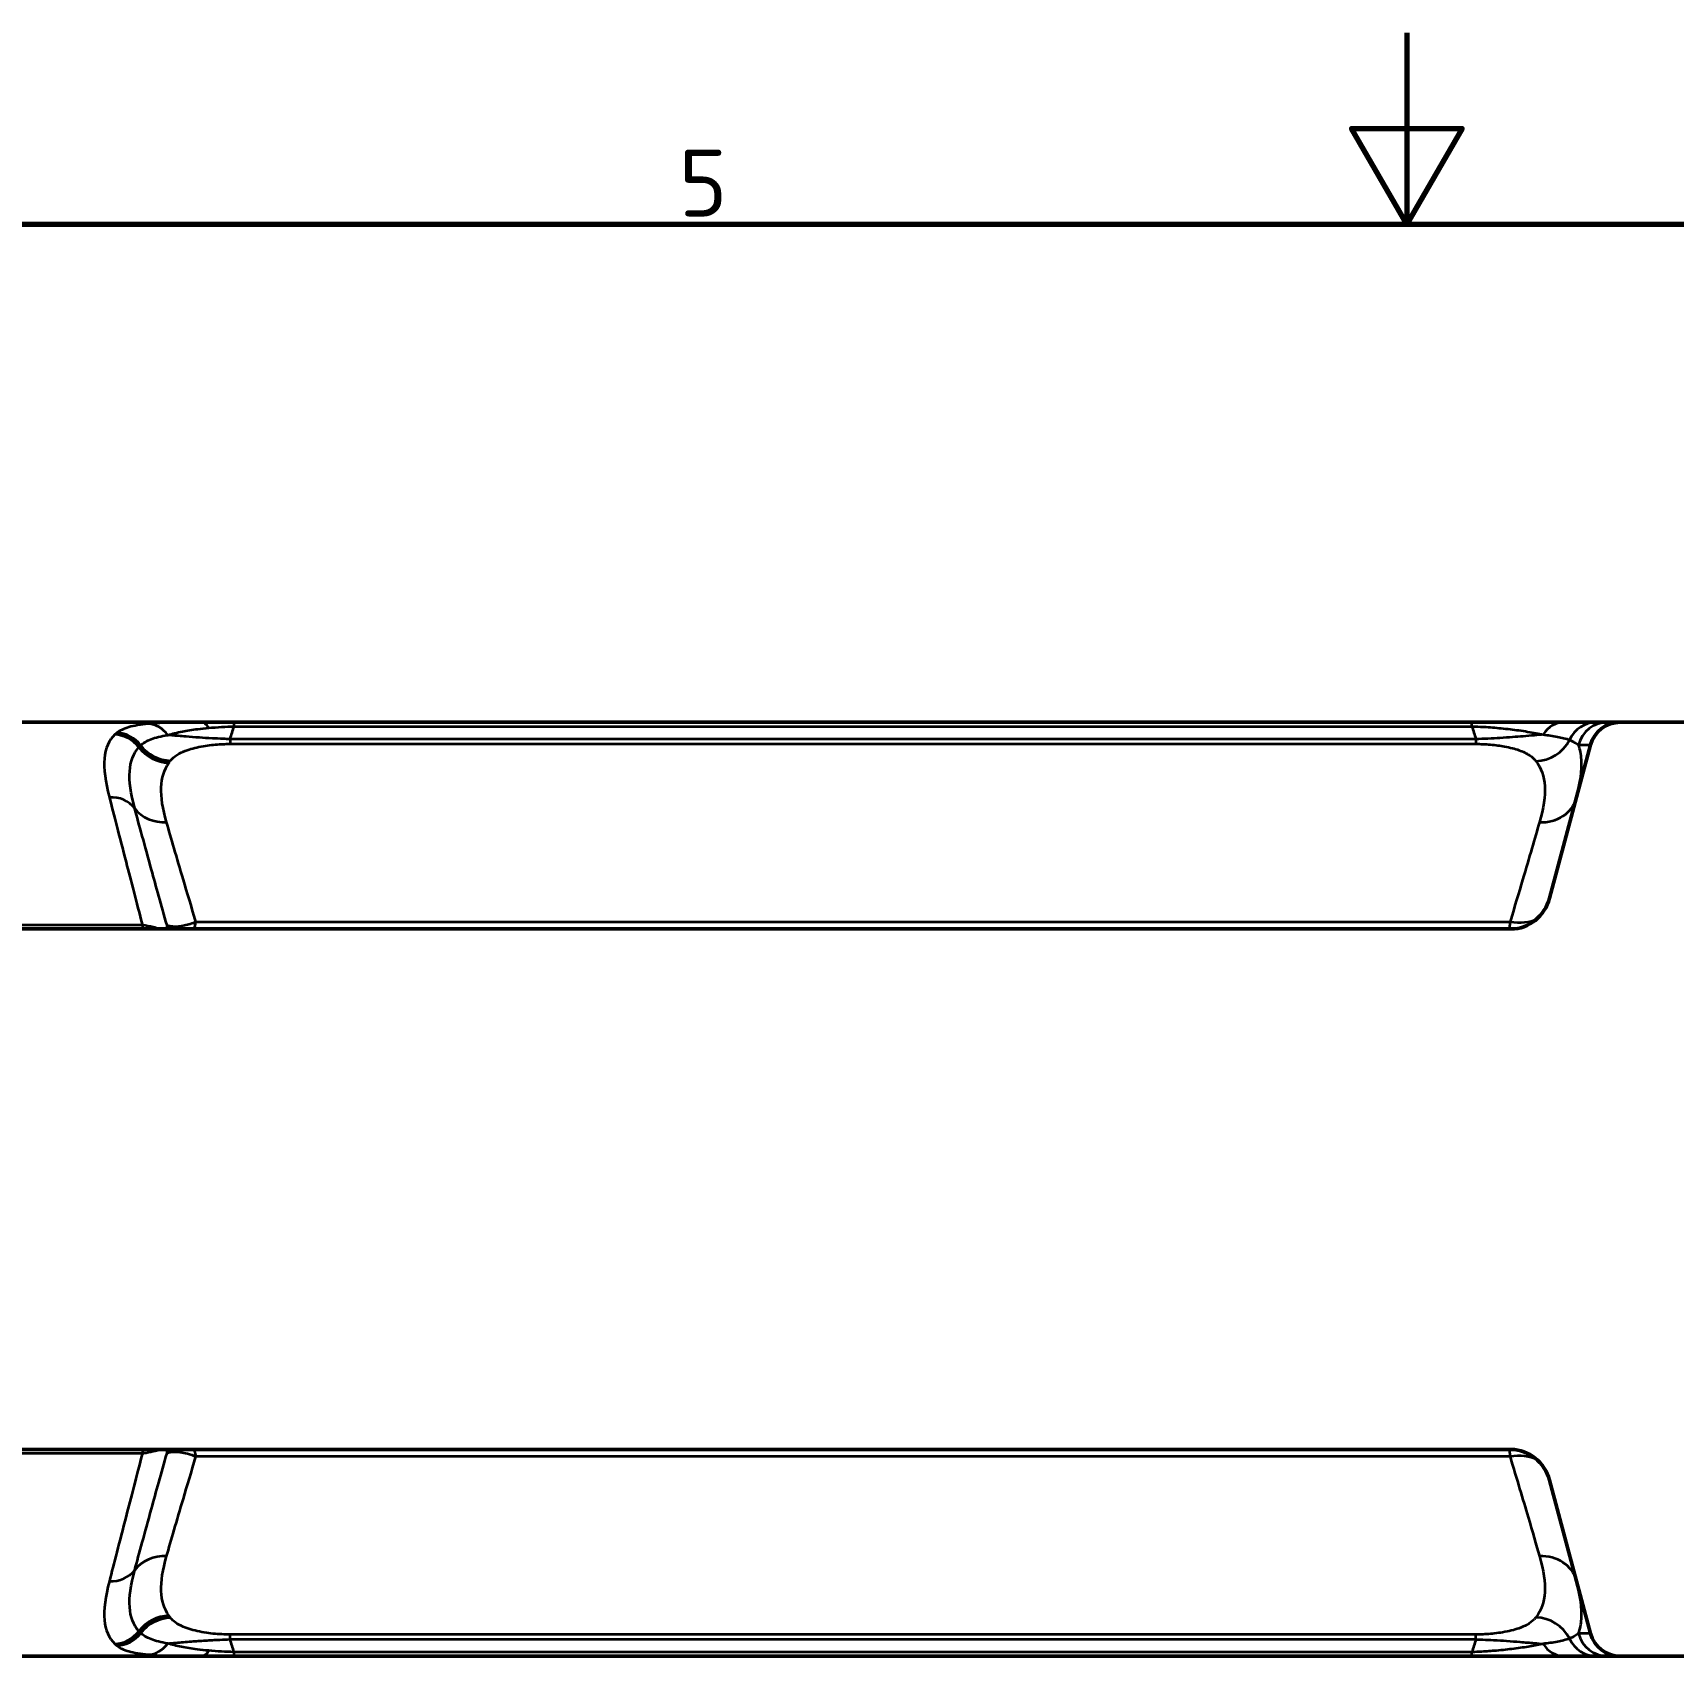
# Model space of a CAD drawing. Header units: millimetres. Extents: x 0 to 1485, y 0 to 1050.
# Drawn here: x 563 to 777.3, y 837.9 to 1050 of the extents above; entities that cross this region are included whole.
import ezdxf

# ---------------------------------------------------------------- set-up
doc = ezdxf.new("R2010")
doc.units = ezdxf.units.MM
doc.header["$LTSCALE"] = 2.5
for name, color, linetype, lineweight in [('Rahmen (ISO)', 7, 'Continuous', 70), ('Sichtbar (ISO)', 7, 'Continuous', 50), ('Sichtbar schmal (ISO)', 7, 'Continuous', 35)]:
    doc.layers.add(name, color=color, linetype=linetype, lineweight=lineweight)
doc.styles.add('Notiztext (DIN)', font='isocpeur.ttf')

# ---------------------------------------------------------------- blocks, each defined once
blk = doc.blocks.new('Ränder Standardrahmen')
at = {"layer": 'Rahmen (ISO)', "flags": 128}
for points in [[(297, 420), (297, 410), (294.113, 415), (299.887, 415), (297, 410)], [(10, 10), (10, 410), (584, 410), (584, 10), (10, 10)]]:
    blk.add_lwpolyline(points, dxfattribs=at)
at = {"layer": 'Rahmen (ISO)', "insert": (258.953, 410.4), "char_height": 3.5, "attachment_point": 7, "style": 'Notiztext (DIN)'}
blk.add_mtext('5', dxfattribs=at)

msp = doc.modelspace()

# ---------------------------------------------------------------- linework, layer by layer
at = {"layer": 'Sichtbar (ISO)'}
for p, q in [((584.987, 959.934), (541.019, 959.934)), ((589.288, 959.934), (584.987, 959.934)), ((751.004, 959.934), (589.288, 959.934)), ((763.019, 959.934), (751.004, 959.934)), ((767.247, 959.934), (763.019, 959.934)), ((768.726, 959.934), (767.247, 959.934)), ((770.358, 959.934), (768.726, 959.934)), ((784.219, 959.934), (770.358, 959.934)), ((761.133, 936.96), (766.494, 956.969)), ((756.137, 932.934), (447.298, 932.934)), ((756.137, 864.934), (447.298, 864.934)), ((761.133, 860.907), (766.494, 840.898)), ((584.987, 837.934), (541.019, 837.934)), ((584.987, 837.934), (589.288, 837.934)), ((589.288, 837.934), (751.004, 837.934)), ((751.004, 837.934), (763.019, 837.934)), ((763.019, 837.934), (767.247, 837.934)), ((767.247, 837.934), (768.726, 837.934)), ((768.726, 837.934), (770.358, 837.934)), ((784.219, 837.934), (770.358, 837.934))]:
    msp.add_line(p, q, dxfattribs=at)
for centre, start, end in [((770.358, 955.934), 90, 165), ((770.358, 841.934), 195, 270)]:
    msp.add_arc(centre, 4, start, end, dxfattribs=at)
for centre, major_axis, start_param, end_param in [((756.303, 938.254), (-1.383, -5.161), 0.2456742, 1.5707963), ((756.303, 859.613), (-1.383, 5.161), 4.712389, 6.0375111)]:
    msp.add_ellipse(centre, major_axis=major_axis, ratio=0.9357712, start_param=start_param, end_param=end_param, dxfattribs=at)
at = {"layer": 'Sichtbar schmal (ISO)'}
for p, q in [((589.288, 959.398), (589.288, 959.934)), ((589.288, 959.398), (751.004, 959.398)), ((751.004, 959.398), (751.004, 959.934)), ((751.505, 957.73), (588.786, 957.73)), ((588.786, 957.73), (588.786, 957.105)), ((588.786, 957.105), (751.505, 957.105)), ((751.505, 957.73), (751.505, 957.105)), ((764.912, 956.969), (766.494, 956.969)), ((577.327, 933.428), (548.679, 933.428)), ((577.327, 933.428), (577.327, 932.934)), ((584.32, 933.864), (755.972, 933.864)), ((755.972, 933.864), (755.878, 932.934)), ((548.679, 864.439), (577.327, 864.439)), ((577.327, 864.934), (577.327, 864.439)), ((755.972, 864.003), (584.32, 864.003)), ((755.878, 864.934), (755.972, 864.003)), ((588.786, 840.137), (588.786, 840.762)), ((751.505, 840.762), (588.786, 840.762)), ((588.786, 840.137), (751.505, 840.137)), ((751.505, 840.137), (751.505, 840.762)), ((766.494, 840.898), (764.912, 840.898)), ((589.288, 837.934), (589.288, 838.469)), ((751.004, 838.469), (589.288, 838.469)), ((751.004, 837.934), (751.004, 838.469))]:
    msp.add_line(p, q, dxfattribs=at)
for centre, major_axis, ratio, start_param, end_param in [((573.716, 954.372), (2.691, -2.959), 0.9699111, 1.4663794, 2.3883032), ((573.901, 954.53), (2.514, -3.111), 0.9691786, 1.5299292, 2.4466799), ((573.992, 954.602), (-2.396, 3.203), 0.9679154, 4.7108724, 5.6253187), ((578.09, 955.736), (-0.369, 3.983), 0.8400475, 5.3211267, 6.1734021), ((584.987, 955.934), (0, 4), 0.4409946, 5.6700521, 6.2831853), ((763.019, 955.934), (0, 4), 0.8471969, 0, 0.9309691), ((767.247, 955.934), (0, 4), 0.9673104, 0, 1.1331902), ((768.726, 955.934), (0, 4), 0.98712, 0, 1.3089969), ((580.77, 959.52), (-4.159, 2.775), 0.9664282, 1.2296898, 2.1434866), ((580.911, 959.721), (-4.035, 2.953), 0.9664034, 1.2788442, 2.1864886), ((580.977, 959.808), (3.936, -3.083), 0.9656611, 4.4554441, 5.3600419), ((759.361, 959.747), (-4.014, -2.981), 0.9663281, 0.9482637, 2.03833), ((573, 946.547), (3.861, 1.046), 0.8881127, 0.3431513, 1.3346126), ((759.815, 951.359), (4.83, -1.294), 0.8897743, 4.9464341, 6.2831853), ((580.477, 951.359), (-4.83, -1.294), 0.8897743, 0.345677, 1.3367512), ((583.84, 935.259), (-3.825, 1.17), 0.9054483, 0.8561307, 1.0150008), ((755.972, 937.017), (-4.83, 1.294), 0.6173323, 1.7347257, 2.5378192), ((583.84, 862.609), (-3.825, -1.17), 0.9054483, 5.2681845, 5.4270546), ((755.972, 860.85), (4.83, 1.294), 0.6173323, 0.6037734, 1.406867), ((580.477, 846.508), (-4.83, 1.294), 0.8897743, 4.9464341, 5.9375083), ((759.815, 846.508), (4.83, 1.294), 0.8897743, 0, 1.3367512), ((573, 851.32), (3.861, -1.046), 0.8881127, 4.9485727, 5.940034), ((580.77, 838.347), (4.159, 2.775), 0.9664282, 0.9981061, 1.9119029), ((580.911, 838.146), (-4.035, -2.953), 0.9664034, 4.0966967, 5.0043411), ((580.977, 838.059), (-3.936, -3.083), 0.9656611, 4.0647361, 4.9693339), ((759.361, 838.12), (-4.014, 2.981), 0.9663281, 4.2448553, 5.3349216), ((573.716, 843.495), (-2.691, -2.959), 0.9699111, 0.7532894, 1.6752132), ((573.901, 843.337), (-2.514, -3.111), 0.9691786, 0.6949128, 1.6116634), ((573.992, 843.265), (2.396, 3.203), 0.9679154, 3.7994593, 4.7139055), ((767.247, 841.934), (0, -4), 0.9673104, 5.1499951, 6.2831853), ((768.726, 841.934), (0, -4), 0.98712, 4.9741884, 6.2831853), ((578.09, 842.131), (-0.369, -3.983), 0.8400475, 0.1097832, 0.9620586), ((584.987, 841.934), (0, -4), 0.4409946, 0, 0.6131332), ((763.019, 841.934), (0, -4), 0.8471969, 5.3522162, 6.2831853)]:
    msp.add_ellipse(centre, major_axis=major_axis, ratio=ratio, start_param=start_param, end_param=end_param, dxfattribs=at)
for points, knots in [([(573.716, 958.317), (572.925, 957.571), (572.48, 956.551), (572.251, 953.863), (572.47, 952.194), (573, 950.125)], [0, 0, 0, 0, 1.317945, 1.317945, 2.6393834, 2.6393834, 2.6393834, 2.6393834]), ([(573.901, 958.48), (573.869, 958.454), (573.838, 958.427), (573.776, 958.372), (573.746, 958.345), (573.716, 958.317)], [0, 0, 0, 0, 0.049547957, 0.049547957, 0.099102646, 0.099102646, 0.099102646, 0.099102646]), ([(573.992, 958.554), (573.977, 958.542), (573.961, 958.53), (573.931, 958.505), (573.916, 958.493), (573.901, 958.48)], [0, 0, 0, 0, 0.023357015, 0.023357015, 0.04665176, 0.04665176, 0.04665176, 0.04665176]), ([(578.09, 959.729), (577.057, 959.629), (576.228, 959.486), (574.888, 959.097), (574.377, 958.853), (573.992, 958.554)], [0, 0, 0, 0, 0.5740654, 0.5740654, 1.1481309, 1.1481309, 1.1481309, 1.1481309]), ([(577.096, 956.916), (577.43, 957.229), (577.876, 957.497), (579.036, 957.947), (579.752, 958.128), (580.624, 958.267)], [-1.1481309, -1.1481309, -1.1481309, -1.1481309, -0.5740654, -0.5740654, 0, 0, 0, 0]), ([(584.987, 959.934), (584.336, 959.934), (583.714, 959.932), (582.18, 959.92), (581.317, 959.905), (579.621, 959.846), (578.813, 959.798), (578.09, 959.729)], [0, 0, 0, 0, 0.21762155, 0.21762155, 0.56581604, 0.56581604, 0.9671078, 0.9671078, 0.9671078, 0.9671078]), ([(580.624, 958.267), (581.194, 958.443), (581.829, 958.6), (583.155, 958.857), (583.829, 958.962), (585.019, 959.109), (585.5, 959.16), (586.002, 959.205)], [-0.9671078, -0.9671078, -0.9671078, -0.9671078, -0.56581604, -0.56581604, -0.21762155, -0.21762155, 0, 0, 0, 0]), ([(588.786, 957.73), (588.475, 957.738), (588.164, 957.749), (587.376, 957.78), (586.91, 957.803), (585.854, 957.86), (585.288, 957.896), (584.123, 957.976), (583.547, 958.021), (582.332, 958.119), (581.73, 958.171), (580.993, 958.235), (580.805, 958.252), (580.624, 958.267)], [0, 0, 0, 0, 0.0550176, 0.0550176, 0.14304576, 0.14304576, 0.26637037, 0.26637037, 0.41900294, 0.41900294, 0.61904799, 0.61904799, 0.69140924, 0.69140924, 0.69140924, 0.69140924]), ([(586.002, 959.205), (586.536, 959.253), (587.094, 959.295), (588.2, 959.36), (588.745, 959.383), (589.288, 959.398)], [-0.44715455, -0.44715455, -0.44715455, -0.44715455, -0.21532789, -0.21532789, 0, 0, 0, 0]), ([(751.004, 959.398), (751.508, 959.385), (752.015, 959.363), (753.305, 959.29), (754.07, 959.229), (755.616, 959.077), (756.382, 958.984), (757.92, 958.769), (758.668, 958.645), (759.68, 958.453), (759.999, 958.388), (760.301, 958.322)], [-1.5409905, -1.5409905, -1.5409905, -1.5409905, -1.340957, -1.340957, -1.0209035, -1.0209035, -0.6516689, -0.6516689, -0.2172349, -0.2172349, 0, 0, 0, 0]), ([(760.301, 958.322), (759.575, 958.26), (758.726, 958.184), (756.827, 958.026), (755.849, 957.949), (754.167, 957.845), (753.64, 957.815), (752.575, 957.766), (752.044, 957.745), (751.505, 957.73)], [0.88754225, 0.88754225, 0.88754225, 0.88754225, 1.20904069, 1.20904069, 1.46708292, 1.46708292, 1.57299794, 1.57299794, 1.66798189, 1.66798189, 1.66798189, 1.66798189]), ([(760.301, 958.322), (760.626, 958.286), (760.93, 958.248), (761.908, 958.11), (762.485, 957.999), (763.26, 957.798), (763.519, 957.716), (763.742, 957.629)], [-1.1006716, -1.1006716, -1.1006716, -1.1006716, -0.8784035, -0.8784035, -0.3378475, -0.3378475, 0, 0, 0, 0]), ([(576.323, 948.686), (575.8, 950.627), (575.574, 952.216), (575.748, 954.831), (576.144, 955.859), (576.851, 956.66)], [-2.6393834, -2.6393834, -2.6393834, -2.6393834, -1.317945, -1.317945, 0, 0, 0, 0]), ([(576.851, 956.66), (576.878, 956.69), (576.905, 956.72), (576.96, 956.779), (576.988, 956.809), (577.016, 956.838)], [-0.099102646, -0.099102646, -0.099102646, -0.099102646, -0.049547957, -0.049547957, 0, 0, 0, 0]), ([(577.016, 956.838), (577.029, 956.851), (577.043, 956.864), (577.069, 956.89), (577.083, 956.903), (577.096, 956.916)], [-0.04665176, -0.04665176, -0.04665176, -0.04665176, -0.023357015, -0.023357015, 0, 0, 0, 0]), ([(580.977, 954.917), (581.044, 955), (581.118, 955.082), (581.444, 955.406), (581.751, 955.634), (582.436, 956.008), (582.781, 956.161), (583.474, 956.404), (583.792, 956.498), (584.49, 956.672), (584.868, 956.751), (585.623, 956.878), (585.979, 956.928), (586.692, 957.007), (587.036, 957.038), (587.673, 957.077), (587.952, 957.09), (588.42, 957.102), (588.603, 957.105), (588.786, 957.105)], [-1.6384232, -1.6384232, -1.6384232, -1.6384232, -1.5117285, -1.5117285, -1.125311, -1.125311, -0.8280667, -0.8280667, -0.619048, -0.619048, -0.4190029, -0.4190029, -0.2663704, -0.2663704, -0.1430458, -0.1430458, -0.0550176, -0.0550176, 0, 0, 0, 0]), ([(751.505, 957.105), (751.822, 957.105), (752.137, 957.097), (752.774, 957.07), (753.092, 957.049), (754.113, 956.962), (754.718, 956.876), (756.012, 956.639), (756.617, 956.475), (757.695, 956.095), (758.142, 955.874), (758.869, 955.394), (759.148, 955.136), (759.361, 954.858)], [-1.6679819, -1.6679819, -1.6679819, -1.6679819, -1.5729979, -1.5729979, -1.4670829, -1.4670829, -1.2090407, -1.2090407, -0.8339909, -0.8339909, -0.4169955, -0.4169955, 0, 0, 0, 0]), ([(763.742, 957.629), (763.983, 957.528), (764.202, 957.423), (764.593, 957.203), (764.765, 957.089), (764.912, 956.969)], [-0.70996152, -0.70996152, -0.70996152, -0.70996152, -0.35498076, -0.35498076, 0, 0, 0, 0]), ([(764.644, 950.065), (765.171, 952.032), (765.4, 953.667), (765.26, 955.75), (765.128, 956.389), (764.912, 956.969)], [0, 0, 0, 0, 1.3382268, 1.3382268, 2.0276892, 2.0276892, 2.0276892, 2.0276892]), ([(580.477, 946.879), (579.971, 948.642), (579.732, 950.141), (579.827, 952.696), (580.16, 953.754), (580.77, 954.638)], [0, 0, 0, 0, 1.2841148, 1.2841148, 2.5682295, 2.5682295, 2.5682295, 2.5682295]), ([(580.77, 954.638), (580.793, 954.671), (580.816, 954.704), (580.863, 954.769), (580.887, 954.801), (580.911, 954.833)], [-0.095679822, -0.095679822, -0.095679822, -0.095679822, -0.047839911, -0.047839911, 0, 0, 0, 0]), ([(759.361, 954.858), (760.046, 953.966), (760.43, 952.891), (760.579, 950.267), (760.342, 948.716), (759.815, 946.879)], [-2.6764536, -2.6764536, -2.6764536, -2.6764536, -1.3382268, -1.3382268, 0, 0, 0, 0]), ([(573, 950.125), (573.581, 947.856), (574.293, 945.089), (575.803, 939.244), (576.514, 936.492), (577.327, 933.428)], [0, 0, 0, 0, 1.4493249, 1.4493249, 2.4651594, 2.4651594, 2.4651594, 2.4651594]), ([(580.534, 933.409), (579.777, 936.082), (579.104, 938.507), (577.625, 943.878), (576.91, 946.508), (576.323, 948.686)], [-2.4232956, -2.4232956, -2.4232956, -2.4232956, -1.4493249, -1.4493249, 0, 0, 0, 0]), ([(584.32, 933.864), (583.723, 935.838), (583.172, 937.674), (581.8, 942.296), (581.078, 944.783), (580.477, 946.879)], [0.6472371, 0.6472371, 0.6472371, 0.6472371, 1.526791, 1.526791, 3.0535819, 3.0535819, 3.0535819, 3.0535819]), ([(759.815, 946.879), (759.214, 944.783), (758.492, 942.296), (757.119, 937.674), (756.569, 935.838), (755.972, 933.864)], [-3.0535819, -3.0535819, -3.0535819, -3.0535819, -1.526791, -1.526791, -0.6472371, -0.6472371, -0.6472371, -0.6472371]), ([(579.613, 932.934), (579.337, 933.016), (579.035, 933.094), (578.275, 933.267), (577.802, 933.356), (577.327, 933.428)], [-0.46789418, -0.46789418, -0.46789418, -0.46789418, -0.27246914, -0.27246914, 0, 0, 0, 0]), ([(580.534, 933.409), (580.541, 933.26), (580.53, 933.138), (580.483, 933.002), (580.462, 932.964), (580.437, 932.934)], [-0.86374056, -0.86374056, -0.86374056, -0.86374056, -0.77399967, -0.77399967, -0.72959647, -0.72959647, -0.72959647, -0.72959647]), ([(584.32, 933.864), (583.818, 933.644), (583.314, 933.478), (582.275, 933.245), (581.747, 933.198), (581.003, 933.26), (580.746, 933.317), (580.534, 933.409)], [-0.00089662, -0.00089662, -0.00089662, -0.00089662, 0.06586354, 0.06586354, 0.14335821, 0.14335821, 0.19179239, 0.19179239, 0.19179239, 0.19179239]), ([(584.118, 932.934), (584.119, 932.936), (584.119, 932.939), (584.183, 933.226), (584.252, 933.535), (584.32, 933.864)], [-0.066479072, -0.066479072, -0.066479072, -0.066479072, -0.065863536, -0.065863536, 0.000896617, 0.000896617, 0.000896617, 0.000896617]), ([(577.327, 864.439), (576.514, 861.375), (575.803, 858.623), (574.293, 852.778), (573.581, 850.011), (573, 847.742)], [-2.4651594, -2.4651594, -2.4651594, -2.4651594, -1.4493249, -1.4493249, 0, 0, 0, 0]), ([(576.323, 849.181), (576.91, 851.359), (577.625, 853.989), (579.104, 859.36), (579.777, 861.785), (580.534, 864.458)], [0, 0, 0, 0, 1.4493249, 1.4493249, 2.4232956, 2.4232956, 2.4232956, 2.4232956]), ([(577.327, 864.439), (577.491, 864.464), (577.654, 864.491), (578.229, 864.592), (578.632, 864.676), (579.219, 864.822), (579.422, 864.877), (579.613, 864.934)], [-0.4822797, -0.4822797, -0.4822797, -0.4822797, -0.3884368, -0.3884368, -0.14939877, -0.14939877, -0.01438552, -0.01438552, -0.01438552, -0.01438552]), ([(580.437, 864.933), (580.457, 864.909), (580.474, 864.88), (580.528, 864.753), (580.542, 864.622), (580.534, 864.458)], [-0.13414409, -0.13414409, -0.13414409, -0.13414409, -0.0986894, -0.0986894, 0, 0, 0, 0]), ([(580.477, 850.988), (581.078, 853.084), (581.8, 855.571), (583.172, 860.193), (583.723, 862.029), (584.32, 864.003)], [-3.0535819, -3.0535819, -3.0535819, -3.0535819, -1.526791, -1.526791, -0.6472371, -0.6472371, -0.6472371, -0.6472371]), ([(580.534, 864.458), (580.775, 864.562), (581.073, 864.622), (581.94, 864.665), (582.558, 864.584), (583.571, 864.301), (583.946, 864.167), (584.32, 864.003)], [0, 0, 0, 0, 0.05498416, 0.05498416, 0.14295882, 0.14295882, 0.192689, 0.192689, 0.192689, 0.192689]), ([(584.32, 864.003), (584.269, 864.248), (584.218, 864.482), (584.152, 864.781), (584.135, 864.858), (584.118, 864.933)], [-0.192689002, -0.192689002, -0.192689002, -0.192689002, -0.142958825, -0.142958825, -0.125313313, -0.125313313, -0.125313313, -0.125313313]), ([(755.972, 864.003), (756.866, 861.047), (757.654, 858.404), (758.897, 854.175), (759.386, 852.483), (759.815, 850.988)], [-2.4063448, -2.4063448, -2.4063448, -2.4063448, -1.0889946, -1.0889946, 0, 0, 0, 0]), ([(580.77, 843.229), (580.16, 844.113), (579.827, 845.171), (579.732, 847.726), (579.971, 849.225), (580.477, 850.988)], [-2.5682295, -2.5682295, -2.5682295, -2.5682295, -1.2841148, -1.2841148, 0, 0, 0, 0]), ([(759.815, 850.988), (760.342, 849.151), (760.579, 847.6), (760.43, 844.976), (760.046, 843.901), (759.361, 843.009)], [-2.6764536, -2.6764536, -2.6764536, -2.6764536, -1.3382268, -1.3382268, 0, 0, 0, 0]), ([(576.851, 841.207), (576.144, 842.008), (575.748, 843.036), (575.574, 845.651), (575.8, 847.24), (576.323, 849.181)], [0, 0, 0, 0, 1.317945, 1.317945, 2.6393834, 2.6393834, 2.6393834, 2.6393834]), ([(573, 847.742), (572.47, 845.673), (572.251, 844.004), (572.48, 841.316), (572.925, 840.296), (573.716, 839.55)], [-2.6393834, -2.6393834, -2.6393834, -2.6393834, -1.317945, -1.317945, 0, 0, 0, 0]), ([(764.912, 840.898), (765.128, 841.478), (765.26, 842.117), (765.4, 844.2), (765.171, 845.835), (764.644, 847.802)], [0.6487644, 0.6487644, 0.6487644, 0.6487644, 1.3382268, 1.3382268, 2.6764536, 2.6764536, 2.6764536, 2.6764536]), ([(580.977, 842.951), (580.965, 842.964), (580.954, 842.978), (580.932, 843.006), (580.922, 843.02), (580.911, 843.034)], [-0.042001004, -0.042001004, -0.042001004, -0.042001004, -0.021000502, -0.021000502, 0, 0, 0, 0]), ([(588.786, 840.762), (588.516, 840.762), (588.245, 840.768), (587.587, 840.792), (587.212, 840.817), (586.456, 840.882), (586.084, 840.926), (585.275, 841.041), (584.865, 841.117), (584.078, 841.291), (583.713, 841.39), (583.018, 841.616), (582.699, 841.744), (582.019, 842.07), (581.697, 842.275), (581.255, 842.64), (581.105, 842.792), (580.977, 842.951)], [-1.6384232, -1.6384232, -1.6384232, -1.6384232, -1.5571642, -1.5571642, -1.4331544, -1.4331544, -1.2862368, -1.2862368, -1.0844817, -1.0844817, -0.8575502, -0.8575502, -0.6013428, -0.6013428, -0.2402981, -0.2402981, 0, 0, 0, 0]), ([(759.361, 843.009), (759.29, 842.917), (759.212, 842.826), (758.882, 842.488), (758.575, 842.255), (757.887, 841.873), (757.539, 841.717), (756.836, 841.469), (756.51, 841.371), (755.801, 841.195), (755.423, 841.116), (754.669, 840.989), (754.312, 840.939), (753.6, 840.86), (753.256, 840.829), (752.619, 840.79), (752.34, 840.777), (751.872, 840.765), (751.689, 840.762), (751.505, 840.762)], [-1.6678853, -1.6678853, -1.6678853, -1.6678853, -1.5290106, -1.5290106, -1.1362516, -1.1362516, -0.8341293, -0.8341293, -0.6189933, -0.6189933, -0.4189725, -0.4189725, -0.2663704, -0.2663704, -0.1430458, -0.1430458, -0.0550176, -0.0550176, 0, 0, 0, 0]), ([(577.016, 841.029), (576.988, 841.058), (576.96, 841.088), (576.905, 841.147), (576.878, 841.177), (576.851, 841.207)], [-0.099102646, -0.099102646, -0.099102646, -0.099102646, -0.049551323, -0.049551323, 0, 0, 0, 0]), ([(577.096, 840.951), (577.083, 840.964), (577.069, 840.977), (577.043, 841.003), (577.029, 841.016), (577.016, 841.029)], [0, 0, 0, 0, 0.023343928, 0.023343928, 0.04665176, 0.04665176, 0.04665176, 0.04665176]), ([(580.624, 839.6), (579.752, 839.739), (579.036, 839.92), (577.876, 840.37), (577.43, 840.638), (577.096, 840.951)], [0, 0, 0, 0, 0.5740654, 0.5740654, 1.1481309, 1.1481309, 1.1481309, 1.1481309]), ([(580.624, 839.6), (580.967, 839.629), (581.336, 839.662), (582.327, 839.747), (582.984, 839.802), (584.294, 839.903), (584.9, 839.946), (586.145, 840.024), (586.766, 840.058), (587.869, 840.107), (588.326, 840.124), (588.786, 840.137)], [0.94701393, 0.94701393, 0.94701393, 0.94701393, 1.08448171, 1.08448171, 1.28623676, 1.28623676, 1.43315443, 1.43315443, 1.55716423, 1.55716423, 1.63842316, 1.63842316, 1.63842316, 1.63842316]), ([(751.505, 840.137), (751.817, 840.129), (752.128, 840.118), (752.915, 840.087), (753.381, 840.064), (754.438, 840.007), (755.003, 839.971), (756.168, 839.891), (756.745, 839.846), (757.959, 839.748), (758.561, 839.696), (759.54, 839.611), (759.937, 839.576), (760.301, 839.545)], [0, 0, 0, 0, 0.0550176, 0.0550176, 0.14304576, 0.14304576, 0.26637037, 0.26637037, 0.41897253, 0.41897253, 0.61899325, 0.61899325, 0.78042209, 0.78042209, 0.78042209, 0.78042209]), ([(763.742, 840.238), (763.519, 840.151), (763.26, 840.069), (762.484, 839.868), (761.907, 839.757), (760.93, 839.619), (760.626, 839.581), (760.301, 839.545)], [0, 0, 0, 0, 0.337938, 0.337938, 0.8786389, 0.8786389, 1.1006716, 1.1006716, 1.1006716, 1.1006716]), ([(764.912, 840.898), (764.765, 840.778), (764.593, 840.664), (764.202, 840.444), (763.983, 840.339), (763.742, 840.238)], [0, 0, 0, 0, 0.35498076, 0.35498076, 0.70996152, 0.70996152, 0.70996152, 0.70996152]), ([(573.716, 839.55), (573.746, 839.522), (573.776, 839.495), (573.838, 839.44), (573.869, 839.413), (573.901, 839.387)], [0, 0, 0, 0, 0.049551323, 0.049551323, 0.099102646, 0.099102646, 0.099102646, 0.099102646]), ([(573.901, 839.387), (573.916, 839.374), (573.931, 839.362), (573.961, 839.337), (573.977, 839.325), (573.992, 839.313)], [-0.04665176, -0.04665176, -0.04665176, -0.04665176, -0.023343928, -0.023343928, 0, 0, 0, 0]), ([(573.992, 839.313), (574.377, 839.014), (574.888, 838.77), (576.228, 838.381), (577.057, 838.238), (578.09, 838.138)], [-1.1481309, -1.1481309, -1.1481309, -1.1481309, -0.5740654, -0.5740654, 0, 0, 0, 0]), ([(578.09, 838.138), (578.773, 838.073), (579.533, 838.026), (581.189, 837.964), (582.078, 837.948), (583.666, 837.935), (584.31, 837.934), (584.987, 837.934)], [-0.96710785, -0.96710785, -0.96710785, -0.96710785, -0.58785373, -0.58785373, -0.22609759, -0.22609759, 0, 0, 0, 0]), ([(586.002, 838.662), (585.48, 838.709), (584.981, 838.762), (583.75, 838.916), (583.056, 839.026), (581.759, 839.284), (581.162, 839.433), (580.624, 839.6)], [0, 0, 0, 0, 0.22609759, 0.22609759, 0.58785373, 0.58785373, 0.96710785, 0.96710785, 0.96710785, 0.96710785]), ([(589.288, 838.469), (588.74, 838.484), (588.189, 838.508), (587.084, 838.573), (586.531, 838.615), (586.002, 838.662)], [0, 0, 0, 0, 0.21739174, 0.21739174, 0.44715445, 0.44715445, 0.44715445, 0.44715445]), ([(760.301, 839.545), (759.778, 839.431), (759.204, 839.319), (757.929, 839.101), (757.224, 838.995), (755.747, 838.806), (754.983, 838.722), (753.553, 838.598), (752.91, 838.552), (751.839, 838.497), (751.42, 838.48), (751.004, 838.469)], [-1.5409905, -1.5409905, -1.5409905, -1.5409905, -1.1650423, -1.1650423, -0.7812928, -0.7812928, -0.4293011, -0.4293011, -0.1651158, -0.1651158, 0, 0, 0, 0])]:
    msp.add_open_spline(points, degree=3, knots=knots, dxfattribs=at)
for points in [[(588.786, 957.73), (588.941, 958.286), (589.109, 958.843), (589.288, 959.398)], [(751.004, 959.398), (751.183, 958.843), (751.35, 958.286), (751.505, 957.73)], [(580.911, 954.833), (580.932, 954.861), (580.954, 954.889), (580.977, 954.917)], [(580.911, 843.034), (580.863, 843.098), (580.816, 843.163), (580.77, 843.229)], [(589.288, 838.469), (589.109, 839.024), (588.941, 839.581), (588.786, 840.137)], [(751.505, 840.137), (751.35, 839.581), (751.183, 839.024), (751.004, 838.469)]]:
    msp.add_open_spline(points, degree=3, dxfattribs=at)

# ---------------------------------------------------------------- block references
at = {"xscale": 2.5, "yscale": 2.5, "zscale": 2.5}
msp.add_blockref('Ränder Standardrahmen', (0, 0), dxfattribs=at)

doc.saveas('drawing.dxf')
